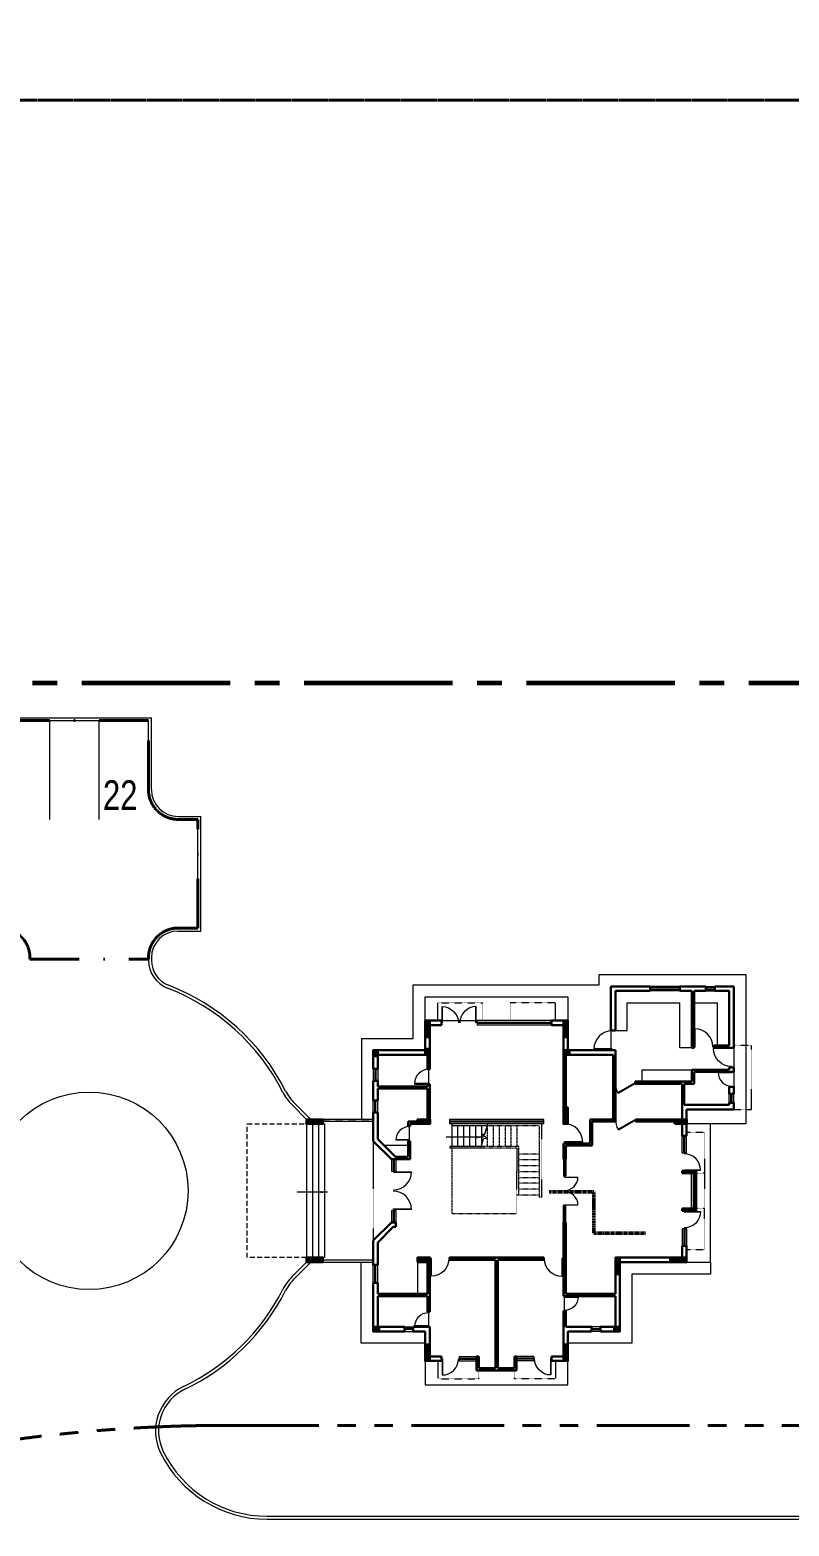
# Model space of a CAD drawing. Header units: inches. Extents: x 5542223 to 12533222, y 497239 to 5189502.
# Drawn here: x 6975312 to 7013730, y 2248284 to 2324023 of the extents above; entities that cross this region are included whole.
import ezdxf

# ---------------------------------------------------------------- set-up
doc = ezdxf.new("R2010")
doc.units = ezdxf.units.IN
doc.header["$MEASUREMENT"] = 0
for name, pattern in [('CENTER2', [1.125, 0.75, -0.125, 0.125, -0.125]), ('DASHDOT', [1, 0.5, -0.25, 0, -0.25]), ('HIDDEN', [0.375, 0.25, -0.125]), ('HIDDEN2', [0.1875, 0.125, -0.0625]), ('PHANTOM2', [1.25, 0.625, -0.125, 0.125, -0.125, 0.125, -0.125])]:
    doc.linetypes.add(name, pattern=pattern)
doc.layers.get('0').update_dxf_attribs({"color": 1})
for name, color, linetype, lineweight in [('Area_parking', 7, 'DASHDOT', 40), ('col', 7, 'Continuous', 30), ('Column', 7, 'Continuous', 35), ('DOOR', 7, 'Continuous', 9), ('ELE', 7, 'Continuous', 13), ('HIDDEN', 7, 'HIDDEN2', 20), ('Level', 7, 'Continuous', 5), ('new site profile', 7, 'CENTER2', 60), ('PARKING NO TXT', 7, 'Continuous', 9), ('PROJECTION', 7, 'HIDDEN', 18), ('railing', 253, 'Continuous', 15), ('Road', 7, 'Continuous', 15), ('Road_CStone', 8, 'Continuous', 15), ('ROW', 7, 'PHANTOM2', 40), ('S_Parkingbays', 7, 'Continuous', 13), ('stairs', 7, 'Continuous', 20), ('WALL', 7, 'Continuous', 30), ('WIN', 7, 'Continuous', 20)]:
    doc.layers.add(name, color=color, linetype=linetype, lineweight=lineweight)
doc.styles.add('Parking_txt', font='arial.ttf', dxfattribs={"width": 0.75})
doc.dimstyles.get("Standard").update_dxf_attribs({"dimtxt": 2.5, "dimasz": 2, "dimexe": 3, "dimexo": 5, "dimgap": 0.09, "dimtad": 1, "dimtoh": 1, "dimdec": 0, "dimzin": 0, "dimdsep": 46, "dimtxsty": 'Standard', "dimcen": 0.09, "dimclrd": 256, "dimclre": 256, "dimclrt": 256, "dimadec": 0, "dimazin": 0, "dimtfac": 1, "dimtdec": 4, "dimtofl": 0, "dimtmove": 0, "dimatfit": 3, "dimfxl": 1, "dimtvp": 500, "dimtolj": 1, "dimtzin": 0, "dimlwd": -1, "dimlwe": -1, "dimarcsym": 0})

# ---------------------------------------------------------------- blocks, each defined once
blk = doc.blocks.new('door-left')
at = {"layer": 'DOOR'}
blk.add_lwpolyline([(-0.402, 0.85), (-0.444, 0.85), (-0.444, 0), (-0.402, 0)], close=True, dxfattribs=at)
blk.add_arc((-0.406, 0), 0.85, 0, 90, dxfattribs=at)
blk = doc.blocks.new('COL230X830')
at = {"layer": 'col'}
blk.add_hatch(color=9, dxfattribs=at).paths.add_polyline_path([(115, 715), (-115, 715), (-115, -115), (115, -115)])
at = {"layer": 'col', "color": 7, "linetype": 'HIDDEN2', "lineweight": 0, "ltscale": 0.2}
blk.add_line((-155, 0), (155, 0), dxfattribs=at)
at = {"layer": 'col', "color": 7, "linetype": 'HIDDEN2', "lineweight": 0, "ltscale": 0.25}
blk.add_line((0, -146), (0, 752), dxfattribs=at)
at = {"layer": 'col'}
blk.add_lwpolyline([(-115, 715), (115, 715), (115, -115), (-115, -115)], close=True, dxfattribs=at)
blk = doc.blocks.new('COL230X300')
at = {"layer": 'col'}
h = blk.add_hatch(color=9, dxfattribs=at)
h.paths.add_polyline_path([(115, 185), (0, 185), (0, 0), (115, 0)])
h.paths.add_polyline_path([(0, 185), (-115, 185), (-115, 0), (0, 0)])
h.paths.add_polyline_path([(0, 0), (-115, 0), (-115, -115), (0, -115)])
h.paths.add_polyline_path([(115, 0), (0, 0), (0, -115), (115, -115)])
at = {"layer": 'col', "color": 7, "linetype": 'HIDDEN2', "lineweight": 0, "ltscale": 0.2}
for p, q in [((-135, 0), (135, 0)), ((0, 205), (0, -135))]:
    blk.add_line(p, q, dxfattribs=at)
at = {"layer": 'col'}
blk.add_lwpolyline([(-115, 185), (115, 185), (115, -115), (-115, -115)], close=True, dxfattribs=at)
blk = doc.blocks.new('Doorr')
for p, q in [((0, -0.458), (0, -0.444)), ((0, -0.444), (0.917, -0.444)), ((0, -0.458), (0.917, -0.458))]:
    blk.add_line(p, q)
blk.add_arc((0, -0.458), 0.917, 0, 90)
blk = doc.blocks.new('Door')
for p, q in [((0, 0.458), (0, 0.444)), ((0, 0.458), (0.917, 0.458)), ((0, 0.444), (0.917, 0.444))]:
    blk.add_line(p, q)
blk.add_arc((0, 0.458), 0.917, 270, 360)
blk = doc.blocks.new('Col230x600')
at = {"layer": 'Column'}
h = blk.add_hatch(color=9, dxfattribs=at)
h.paths.add_polyline_path([(0, 115), (-485, 115), (-485, 0), (0, 0)])
h.paths.add_polyline_path([(115, 115), (0, 115), (0, 0), (115, 0)])
h.paths.add_polyline_path([(115, 0), (0, 0), (0, -115), (115, -115)])
h.paths.add_polyline_path([(0, 0), (-485, 0), (-485, -115), (0, -115)])
at = {"layer": 'Column', "color": 7, "lineweight": 0, "ltscale": 0.25}
blk.add_line((146, 0), (-522, 0), dxfattribs=at)
at = {"layer": 'Column', "color": 7, "lineweight": 0, "ltscale": 0.2}
blk.add_line((0, -155), (0, 155), dxfattribs=at)
at = {"layer": 'Column'}
blk.add_lwpolyline([(-485, -115), (-485, 115), (115, 115), (115, -115)], close=True, dxfattribs=at)
blk = doc.blocks.new('DOOR SWING')
at = {"layer": 'DOOR'}
blk.add_lwpolyline([(0.023, 0.039), (0.86, 0.522), (0.882, 0.484), (0.045, 0)], close=True, dxfattribs=at)
blk.add_arc((0.035, 0.022), 0.965, 358.70414, 28.60271, dxfattribs=at)
blk = doc.blocks.new('Res_GH')
at = {"layer": 'ELE'}
for p, q in [((0, 3385), (-70, 3385)), ((0, 3385), (0, -3385)), ((300, 3385), (300, -3385)), ((600, 3385), (600, -3385)), ((900, 3385), (600, 3385)), ((3370, 3615), (830, 3615)), ((3370, 3500), (830, 3500)), ((900, 3385), (900, -3385)), ((3900, 2315), (5135, 2315)), ((0, -3385), (-70, -3385)), ((900, -3385), (600, -3385)), ((830, -3500), (3385, -3500)), ((830, -3615), (3385, -3615)), ((5630, -5220), (5630, -3615)), ((17230, -3615), (17000, -3615))]:
    blk.add_line(p, q, dxfattribs=at)
for points in [[(6000, 8615), (6000, 9820), (13230, 9820), (13230, 8615)], [(19230, -3615), (20435, -3615), (20435, 3385), (19230, 3385)], [(6000, -8615), (6000, -9820), (13230, -9820), (13230, -8615)]]:
    blk.add_lwpolyline(points, dxfattribs=at)
at = {"layer": 'HIDDEN'}
for p, q in [((230, 3615), (3285, 3615)), ((12000, 3500), (7230, 3500)), ((11885, 3385), (11881, -321)), ((3370, 2520), (3370, -2520)), ((10634, 2160), (10630, -1155)), ((20130, 900), (20130, -900)), ((17000, -3615), (18860, -3615)), ((19230, -3615), (20130, -3615))]:
    blk.add_line(p, q, dxfattribs=at)
for points in [[(6640, 8615), (6640, 9515), (8920, 9515), (8920, 8615)], [(12590, 8615), (12590, 9515), (10310, 9515), (10310, 8615)], [(21622, 4115), (22522, 4115), (22522, 7360), (21622, 7360)], [(19230, 2975), (20130, 2975), (20130, 900), (19715, 900)], [(19230, -2975), (20130, -2975), (20130, -900), (19715, -900)], [(6640, -8615), (6640, -9515), (8715, -9515), (8715, -9100)], [(12590, -8615), (12590, -9515), (10515, -9515), (10515, -9100)]]:
    blk.add_lwpolyline(points, dxfattribs=at)
at = {"layer": 'Level'}
for p, q in [((18896, 10345), (17396, 10345)), ((18896, 10269), (17396, 10269)), ((18896, 10191), (17396, 10191)), ((18896, 10115), (17396, 10115)), ((20211, 10345), (20661, 10345)), ((20211, 10269), (20661, 10269)), ((20211, 10191), (20661, 10191)), ((20211, 10115), (20661, 10115)), ((16230, 9515), (18896, 9515)), ((16230, 8115), (16230, 9515)), ((18896, 7245), (18896, 9515)), ((19611, 9515), (20792, 9515)), ((20792, 7360), (20792, 9515)), ((6830, 8615), (8630, 8615)), ((15630, 8115), (16230, 8115)), ((19496, 7245), (18896, 7245)), ((21622, 7475), (21622, 6245)), ((6184, 5400), (6184, 6150)), ((16975, 6130), (19496, 6130)), ((16975, 6130), (16975, 5530)), ((21622, 6015), (21622, 5265)), ((21392, 4460), (21392, 4910)), ((21468, 4460), (21468, 4910)), ((21546, 4460), (21546, 4910)), ((21622, 4460), (21622, 4910)), ((5192, 3270), (5192, 2520)), ((3600, -4220), (3600, -4105)), ((13058, -6085), (13058, -5335)), ((6172, -6135), (6172, -6885))]:
    blk.add_line(p, q, dxfattribs=at)
at = {"layer": 'PROJECTION', "ltscale": 1000}
blk.add_lwpolyline([(0, -3385), (-3000, -3385), (-3000, 3385), (0, 3385)], dxfattribs=at)
at = {"layer": 'railing', "linetype": 'HIDDEN2', "ltscale": 0.6}
for p, q in [((7345, 2160), (7345, -1155)), ((10736, 2235), (8845, 2235)), ((10734, -220), (10736, 2235)), ((7345, -1155), (10630, -1155))]:
    blk.add_line(p, q, dxfattribs=at)
blk.add_lwpolyline([(11881, -321), (11781, -320), (11785, 3285), (9145, 3285)], dxfattribs=at)
at = {"layer": 'Road'}
for p, q in [((5400, 7715), (5400, 10420)), ((2785, 7715), (5400, 7715)), ((2785, 7715), (2785, 3615)), ((15400, 8115), (15400, 7115))]:
    blk.add_line(p, q, dxfattribs=at)
for points in [[(5400, 10420), (13830, 10420), (13830, 10420), (14800, 10420), (14800, 10945), (22222, 10945), (22222, 4362)], [(22222, 4362), (22222, 3385), (19230, 3385)], [(6000, -7715), (2770, -7715), (2770, -3615)], [(20435, -3615), (20435, -4215), (16460, -4215), (16460, -7715), (13230, -7715)]]:
    blk.add_lwpolyline(points, dxfattribs=at)
at = {"layer": 'stairs'}
for p, q in [((7345, 3385), (7345, 2235)), ((7645, 3285), (7645, 2235)), ((7945, 3285), (7945, 2235)), ((8245, 3285), (8245, 2235)), ((8545, 3285), (8545, 2235)), ((8845, 3285), (8845, 2235)), ((8858, 2859), (9025, 2871)), ((9130, 2661), (8858, 2859)), ((8962, 2649), (9130, 2661)), ((8844, 2235), (7245, 2235)), ((8822, 2160), (7245, 2160))]:
    blk.add_line(p, q, dxfattribs=at)
at = {"layer": 'stairs', "linetype": 'HIDDEN2', "ltscale": 0.7}
for p, q in [((9145, 3285), (9145, 2235)), ((9445, 3285), (9445, 2235)), ((9745, 3285), (9745, 2235)), ((10045, 3285), (10045, 2235)), ((10345, 3285), (10345, 2235)), ((10645, 3285), (10645, 2235)), ((7245, 2235), (7245, 2160)), ((10634, 2160), (8822, 2160)), ((11784, 1860), (10734, 1860)), ((11784, 1560), (10734, 1560)), ((11784, 1260), (10734, 1260)), ((11784, 960), (10734, 960)), ((11784, 660), (10734, 660)), ((11784, 380), (10734, 380)), ((11784, 80), (10734, 80)), ((10734, -220), (10631, -220)), ((11784, -220), (10734, -220))]:
    blk.add_line(p, q, dxfattribs=at)
at = {"layer": 'stairs'}
for points in [[(9085, 3285), (7345, 3285)], [(9025, 2871), (9172, 3385)], [(8822, 2160), (8962, 2649)]]:
    blk.add_lwpolyline(points, dxfattribs=at)
at = {"layer": 'WALL'}
for p, q in [((15400, 10345), (17396, 10345)), ((15400, 8115), (15400, 10345)), ((15630, 10115), (17396, 10115)), ((15630, 8115), (15630, 10115)), ((17396, 10115), (17396, 10345)), ((18896, 10115), (18896, 10345)), ((18896, 10345), (20211, 10345)), ((18896, 10115), (19496, 10115)), ((19496, 7245), (19496, 10115)), ((19611, 7245), (19611, 10115)), ((19611, 10115), (20211, 10115)), ((20211, 10115), (20211, 10345)), ((20661, 10115), (20661, 10345)), ((20661, 10345), (21622, 10345)), ((20661, 10115), (21392, 10115)), ((21392, 7360), (21392, 10115)), ((21622, 7245), (21622, 10345)), ((6000, 7115), (6000, 8390)), ((6000, 7115), (6000, 8390)), ((6230, 8615), (6830, 8615)), ((6230, 6150), (6230, 8390)), ((6230, 8385), (6830, 8385)), ((6830, 8385), (6830, 8615)), ((13230, 8615), (12400, 8615)), ((12400, 8385), (12400, 8615)), ((13000, 8385), (12400, 8385)), ((13000, 8385), (13000, 3385)), ((13230, 8390), (13230, 7115)), ((13230, 7115), (13230, 8390)), ((15400, 8115), (15630, 8115)), ((3370, 7115), (6000, 7115)), ((3370, 6172), (3370, 7115)), ((3600, 6885), (6115, 6885)), ((3600, 6172), (3600, 6885)), ((5087, 7115), (6000, 7115)), ((5087, 6885), (6115, 6885)), ((6115, 6150), (6115, 6885)), ((13115, 6885), (15515, 6885)), ((13115, 6885), (13115, 3615)), ((13230, 7115), (15630, 7115)), ((15515, 6885), (15515, 3615)), ((15630, 7115), (15630, 3615)), ((18896, 7245), (18896, 7245)), ((19496, 7245), (19611, 7245)), ((20611, 7360), (21392, 7360)), ((20611, 7245), (20611, 7360)), ((20611, 7245), (21622, 7245)), ((3600, 6172), (3370, 6172)), ((6230, 6150), (6115, 6150)), ((19496, 5530), (19496, 6130)), ((19496, 6130), (21392, 6130)), ((21392, 6245), (21622, 6245)), ((21392, 6245), (21392, 6130)), ((21622, 6245), (21622, 6015)), ((3370, 4570), (3370, 5572)), ((3600, 5572), (3370, 5572)), ((3600, 5285), (3600, 5572)), ((6115, 5285), (6115, 5400)), ((6230, 5400), (6115, 5400)), ((6230, 3615), (6230, 5400)), ((16637, 5530), (19496, 5530)), ((16637, 5530), (16637, 5415)), ((16637, 5415), (19000, 5415)), ((19000, 4345), (19000, 5415)), ((19115, 4345), (19115, 5415)), ((19115, 5415), (19611, 5415)), ((19611, 5415), (19611, 6015)), ((19611, 6015), (21622, 6015)), ((3600, 4570), (3370, 4570)), ((6115, 5285), (3600, 5285)), ((3600, 4570), (3600, 5170)), ((6115, 5170), (3600, 5170)), ((6115, 5170), (6115, 3615)), ((21392, 5265), (21622, 5265)), ((21392, 4910), (21392, 5265)), ((21622, 4910), (21392, 4910)), ((21622, 5265), (21622, 4910)), ((3600, 3970), (3370, 3970)), ((3370, 3970), (3370, 3755)), ((3600, 3970), (3600, 2615)), ((19000, 4345), (19000, 2785)), ((19115, 4345), (21392, 4345)), ((19230, 4115), (19230, 2785)), ((19230, 4115), (21622, 4115)), ((21392, 4345), (21392, 4460)), ((21622, 4460), (21392, 4460)), ((21622, 4460), (21622, 4115)), ((3370, 3755), (3370, 2520)), ((3600, 3755), (3600, 3500)), ((3600, 3755), (3600, 3480)), ((5630, 3500), (5135, 3500)), ((5135, 3270), (5135, 3500)), ((5135, 3291), (5135, 3406)), ((5135, 3270), (5250, 3270)), ((5630, 3385), (5250, 3385)), ((5250, 3270), (5250, 3385)), ((15630, 3615), (14345, 3615)), ((14345, 2400), (14345, 3615)), ((14460, 3500), (15630, 3500)), ((14460, 2285), (14460, 3500)), ((15630, 3615), (15630, 3500)), ((16652, 3615), (19230, 3615)), ((16652, 3615), (16652, 3500)), ((16652, 3500), (19000, 3500)), ((19000, 3385), (19000, 2785)), ((19230, 3385), (19230, 2785)), ((3370, 2520), (4290, 1600)), ((3600, 2615), (4500, 1715)), ((5135, 2520), (5250, 2520)), ((5135, 1715), (5135, 2520)), ((5250, 2520), (5250, 1600)), ((13000, 2400), (14345, 2400)), ((13000, 2400), (13000, 1600)), ((13115, 1600), (13115, 2285)), ((13115, 2285), (14460, 2285)), ((19000, 2785), (19230, 2785)), ((19000, 2785), (19230, 2785)), ((4290, 1600), (5250, 1600)), ((4500, 1715), (5135, 1715)), ((13000, 1600), (13115, 1600)), ((19000, 1015), (19715, 1015)), ((19000, 900), (19000, 1015)), ((19715, 900), (19000, 900)), ((19715, 1015), (19715, 0)), ((13000, 750), (13115, 750)), ((19715, -1015), (19715, 0)), ((13000, -750), (13115, -750)), ((19715, -900), (19000, -900)), ((19000, -900), (19000, -1015)), ((19000, -1015), (19715, -1015)), ((3370, -2520), (4290, -1600)), ((3600, -2615), (4385, -1830)), ((4290, -1600), (4520, -1600)), ((4385, -1830), (4520, -1830)), ((4520, -1600), (4520, -1830)), ((13000, -5335), (13000, -1600)), ((13000, -1600), (13115, -1600)), ((13115, -1600), (13115, -5220)), ((3370, -3755), (3370, -2520)), ((3600, -2615), (3600, -3755)), ((19000, -2785), (19230, -2785)), ((19000, -3385), (19000, -2785)), ((19230, -3385), (19230, -2785)), ((3600, -3755), (3370, -3755)), ((3600, -3755), (3370, -3755)), ((6230, -3385), (6115, -3385)), ((6115, -5220), (6115, -3385)), ((6230, -6135), (6230, -3385)), ((12000, -3385), (7230, -3385)), ((7230, -3500), (7230, -3385)), ((7230, -3500), (7230, -3385)), ((7230, -3500), (7230, -3385)), ((7230, -3500), (9558, -3500)), ((9672, -8985), (9672, -3500)), ((9672, -3500), (12000, -3500)), ((12000, -3500), (12000, -3385)), ((15630, -5220), (15630, -3500)), ((15860, -3385), (19000, -3385)), ((15860, -3615), (19230, -3615)), ((15860, -3615), (15860, -6885)), ((3370, -4655), (3370, -7115)), ((3600, -4655), (3370, -4655)), ((3600, -4655), (3600, -5220)), ((6115, -5220), (3600, -5220)), ((13115, -5220), (15630, -5220)), ((3600, -5335), (3600, -6885)), ((6115, -5335), (3600, -5335)), ((4730, -5335), (5200, -5335)), ((6115, -5335), (6115, -6135)), ((13000, -5335), (15630, -5335)), ((14500, -5335), (14030, -5335)), ((15630, -5335), (15630, -6885)), ((6230, -6135), (6115, -6135)), ((13000, -8015), (13000, -6085)), ((13000, -6085), (13115, -6085)), ((13115, -6885), (13115, -6085)), ((3670, -6885), (4950, -6885)), ((3670, -7115), (4950, -7115)), ((4950, -6885), (4950, -7115)), ((5400, -6885), (5400, -7115)), ((5400, -6885), (6230, -6885)), ((6000, -7115), (5400, -7115)), ((6000, -7115), (6000, -8015)), ((6230, -8015), (6230, -6885)), ((14423, -6885), (13115, -6885)), ((13230, -7115), (14423, -7115)), ((13230, -7115), (13230, -8015)), ((14423, -6885), (14423, -7115)), ((14873, -6885), (14873, -7115)), ((15560, -6885), (14873, -6885)), ((15560, -7115), (14873, -7115)), ((6230, -8385), (6830, -8385)), ((6230, -8615), (6830, -8615)), ((6830, -8385), (6830, -8615)), ((8715, -8385), (8600, -8385)), ((8600, -8385), (8600, -9100)), ((8715, -8985), (8715, -8385)), ((9558, -8985), (8715, -8985)), ((9672, -8985), (10515, -8985)), ((10515, -8985), (10515, -8385)), ((10515, -8385), (10630, -8385)), ((10630, -8385), (10630, -9100)), ((12400, -8385), (12400, -8615)), ((13000, -8385), (12400, -8385)), ((12400, -8385), (12400, -8615)), ((13000, -8385), (12400, -8385)), ((13000, -8615), (12400, -8615)), ((13000, -8615), (12400, -8615)), ((8600, -9100), (9558, -9100)), ((10630, -9100), (9558, -9100))]:
    blk.add_line(p, q, dxfattribs=at)
at = {"layer": 'WALL', "linetype": 'CENTER2', "lineweight": 50, "ltscale": 0.3}
for p, q in [((12278, -60), (14545, -60)), ((14545, -60), (14545, -2141)), ((14545, -2141), (17170, -2141))]:
    blk.add_line(p, q, dxfattribs=at)
at = {"layer": 'WALL'}
blk.add_lwpolyline([(9558, -8985), (9558, -8985), (9558, -3500)], dxfattribs=at)
at = {"layer": 'WIN'}
for p, q in [((12400, 8615), (8630, 8615)), ((12400, 8525), (8630, 8525)), ((12400, 8475), (8630, 8475)), ((12400, 8385), (8630, 8385)), ((12400, 8385), (12400, 8615)), ((13004, 8385), (12404, 8385)), ((3370, 6172), (3370, 5572)), ((3460, 6172), (3460, 5572)), ((3510, 6172), (3510, 5572)), ((3600, 6172), (3600, 5572)), ((3370, 3970), (3370, 4570)), ((3460, 3970), (3460, 4570)), ((3510, 3970), (3510, 4570)), ((3600, 3970), (3600, 4570)), ((12000, 3615), (7230, 3615)), ((7230, 3615), (7230, 3385)), ((12000, 3525), (7230, 3525)), ((12000, 3475), (7230, 3475)), ((12000, 3385), (7230, 3385)), ((12000, 3385), (12000, 3615)), ((19000, 3389), (19000, 2789)), ((19000, 1915), (19000, 2785)), ((19090, 1915), (19090, 2785)), ((19140, 1915), (19140, 2785)), ((19230, 1915), (19230, 2785)), ((4290, 1600), (4290, 1000)), ((4380, 1600), (4380, 1000)), ((4430, 1600), (4430, 1000)), ((4520, 1600), (4520, 1000)), ((13000, 1600), (13000, 750)), ((13035, 1600), (13035, 750)), ((13085, 1600), (13085, 750)), ((13115, 1600), (13115, 750)), ((19000, 1915), (19230, 1915)), ((4290, 1000), (4520, 1000)), ((19485, -900), (19485, 900)), ((19575, -900), (19575, 900)), ((19625, -900), (19625, 900)), ((19715, 30), (19715, 900)), ((13000, -1600), (13000, -750)), ((13035, -1600), (13035, -750)), ((13085, -1600), (13085, -750)), ((13115, -1600), (13115, -750)), ((4290, -1000), (4520, -1000)), ((4290, -1000), (4290, -1600)), ((4380, -1000), (4380, -1600)), ((4430, -1000), (4430, -1600)), ((4520, -1000), (4520, -1600)), ((19000, -1915), (19230, -1915)), ((19000, -1915), (19000, -2785)), ((19090, -1915), (19090, -2785)), ((19140, -1915), (19140, -2785)), ((19230, -1915), (19230, -2785)), ((3370, -4655), (3370, -3755)), ((3460, -4655), (3460, -3755)), ((3510, -4655), (3510, -3755)), ((3600, -4655), (3600, -3755)), ((4950, -6885), (5400, -6885)), ((5400, -6975), (4950, -6975)), ((5400, -7025), (4950, -7025)), ((4950, -7115), (5400, -7115)), ((14873, -6885), (14423, -6885)), ((14423, -6975), (14873, -6975)), ((14423, -7025), (14873, -7025)), ((14873, -7115), (14423, -7115)), ((7730, -8385), (7730, -8615)), ((7730, -8385), (8600, -8385)), ((7730, -8475), (8600, -8475)), ((7730, -8525), (8600, -8525)), ((7730, -8615), (8600, -8615)), ((11500, -8385), (10630, -8385)), ((11500, -8475), (10630, -8475)), ((11500, -8525), (10630, -8525)), ((11500, -8615), (10630, -8615)), ((11500, -8385), (11500, -8615)), ((13004, -8385), (12404, -8385))]:
    blk.add_line(p, q, dxfattribs=at)
blk.add_lwpolyline([(8630, 8615), (8630, 8385)], dxfattribs=at)
at = {"layer": 'col'}
for name, p, rotation in [('COL230X830', (6115, 8500), 180), ('COL230X830', (13115, 8500), 180), ('COL230X300', (3485, 7000), 180), ('COL230X300', (13115, 7000), 270), ('COL230X830', (19115, -3500), 90), ('COL230X300', (3485, -7000), 270)]:
    blk.add_blockref(name, p, dxfattribs=dict(at, rotation=rotation))
for name, p in [('COL230X300', (6115, 7000)), ('COL230X830', (13115, 3500)), ('Col230x600', (6115, 3500)), ('Col230x600', (19115, 3500)), ('Col230x600', (6115, -3500))]:
    blk.add_blockref(name, p, dxfattribs=at)
at = {"layer": 'col', "xscale": -1, "rotation": 90}
blk.add_blockref('COL230X300', (15745, -7000), dxfattribs=at)
at = {"layer": 'col', "xscale": -1}
for p in [(6115, -8500), (13115, -8500)]:
    blk.add_blockref('COL230X830', p, dxfattribs=at)
at = {"layer": 'DOOR'}
for name, p, xscale, yscale, zscale, rotation in [('Doorr', (7271, 8500), -900, 900, 900, 270), ('Doorr', (8171, 8500), 900, 900, 900, 90), ('Door', (15460, 7638), 1000, 1000, 1000, 180), ('Door', (20102, 7287), 1000, 1000, 1000, 90), ('door-left', (6184, 5776), 844.9135312201688, 844.9135312201688, 844.9135312202027, 90), ('DOOR SWING', (16630, 5454), 1000, 1000, 1000, 180), ('Doorr', (21515, 5640), 750, 750, 750, 180), ('Door', (5202, 2904), 750, 750, 750, 180), ('DOOR SWING', (16645, 3597), 1000, 1000, 1000, 180), ('Doorr', (19115, -1463), -900, 900, 900, 180), ('door-left', (6733, -3421), -1067.588379209395, 1067.588379209279, 1067.588379209326, 180.0000000000063), ('door-left', (12497, -3421), 1067.588379209395, 1067.588379209279, 1067.588379209326, 179.9999999999937), ('Doorr', (13058, -5710), -750, 750, 750, 180), ('Doorr', (7278, -8500), 900, 900, 900, 270), ('Doorr', (11952, -8500), -900, 900, 900, 90)]:
    blk.add_blockref(name, p, dxfattribs=dict(at, xscale=xscale, yscale=yscale, zscale=zscale, rotation=rotation))
for name, p, xscale, yscale, zscale in [('Door', (21512, 6751), -1000, 1000, 1000), ('Doorr', (13056, 2933), 1000, 1000, 1000), ('Doorr', (19115, 1463), 900, 900, 900), ('Door', (4397, 502), 1000, 1000, 1000), ('Door', (13047, 351), 750, 750, 750), ('Doorr', (4387, -476), 1000, 1000, 1000), ('Doorr', (13046, -373), 750, 750, 750), ('Doorr', (6172, -6510), -750, 750, 750)]:
    blk.add_blockref(name, p, dxfattribs=dict(at, xscale=xscale, yscale=yscale, zscale=zscale))
at = {"layer": 'WALL'}
for p, rotation in [((115, 3500), 270), ((115, -3500), 270), ((15745, -3500), 180)]:
    blk.add_blockref('COL230X830', p, dxfattribs=dict(at, rotation=rotation))
at = {"layer": 'stairs'}
for points in [[(8954, 2714), (7063, 2714)], [(1060, -67), (-476, -67)]]:
    blk.add_leader(points, dimstyle='Standard', override={"dimasz": 350, "dimexe": 350, "dimexo": 350, "dimgap": 150, "dimtad": 0, "dimdec": 0, "dimdle": 350, "dimtdec": 0}, dxfattribs=at)

msp = doc.modelspace()

# ---------------------------------------------------------------- linework, layer by layer
msp.add_circle((6864263.374, 1819279.277), 1322040.52)
at = {"layer": 'Area_parking', "ltscale": 5000}
for p, q in [((6981312.133, 2289057.199), (6926312.133, 2289057.199)), ((6981312.133, 2285557.199), (6981312.133, 2289057.199)), ((6983812.133, 2284057.199), (6982812.133, 2284057.199)), ((6983812.133, 2278557.199), (6983812.133, 2284057.199)), ((6982812.133, 2278557.199), (6983812.133, 2278557.199)), ((6975312.133, 2277057.199), (6975312.133, 2276988.151)), ((6975312.133, 2276988.151), (6981312.133, 2276988.151)), ((6981312.133, 2276988.151), (6981312.133, 2277057.199))]:
    msp.add_line(p, q, dxfattribs=at)
for centre, start, end in [((6982812.133, 2285557.199), 180, 270), ((6973812.133, 2277057.199), 0, 90), ((6982812.133, 2277057.199), 90, 180)]:
    msp.add_arc(centre, 1500, start, end, dxfattribs=at)
at = {"layer": 'new site profile', "ltscale": 10000}
msp.add_lwpolyline([(7228347.133, 2110957.199), (7226447.133, 2120957.199), (7224897.133, 2130957.199), (7223797.133, 2140957.199), (7222797.133, 2150957.199), (7221597.133, 2160957.199), (7220497.133, 2170957.199), (7219447.133, 2180957.199), (7218367.133, 2190957.199), (7217697.133, 2200957.199), (7216147.133, 2220957.199), (7215107.133, 2240957.199), (7212097.133, 2270957.199), (7211247.133, 2280957.199), (7210447.133, 2290957.199), (6916447.133, 2290957.199), (6916447.133, 2262957.199), (6761787.133, 2262957.199), (6761787.132, 2262957.199), (6513967.133, 2074507.199)], dxfattribs=at)
at = {"layer": 'Road'}
for p, q in [((6926312.133, 2289057.199), (6981312.133, 2289057.199)), ((6981312.133, 2285557.199), (6981312.133, 2289057.199)), ((6982812.133, 2284057.199), (6983812.133, 2284057.199)), ((6983812.133, 2278557.199), (6983812.133, 2284057.199)), ((6982812.133, 2278557.199), (6983812.133, 2278557.199)), ((6989312.133, 2268872.199), (6988580.128, 2269604.205)), ((6989312.133, 2261642.199), (6988580.128, 2260910.194))]:
    msp.add_line(p, q, dxfattribs=at)
at = {"layer": 'Road', "ltscale": 6000}
for p, q in [((6981312.133, 2277057.199), (6981312.133, 2276919.103)), ((6987312.133, 2248632.199), (7034837.133, 2248632.199))]:
    msp.add_line(p, q, dxfattribs=at)
at = {"layer": 'Road'}
msp.add_circle((6978312.133, 2265257.199), 5000, dxfattribs=at)
for centre, radius, start, end in [((6982812.133, 2285557.199), 1500, 180, 270), ((6982812.133, 2276919.103), 1500, 180, 248.89980398), ((6978312.133, 2265257.199), 11000, 26.93285921, 68.89980398), ((6990347.895, 2271371.972), 2500, 206.93285921, 225), ((6990347.895, 2259142.427), 2500, 135, 153.06714079), ((6978312.133, 2265257.199), 11000, 295.70909013, 333.06714079)]:
    msp.add_arc(centre, radius, start, end, dxfattribs=at)
at = {"layer": 'Road', "ltscale": 6000}
for centre, radius, start, end in [((6982812.133, 2277057.199), 1500, 90, 180), ((6984168.461, 2253093.589), 2500, 115.70909013, 206.07855952), ((6987312.133, 2254632.199), 6000, 206.07855952, 270)]:
    msp.add_arc(centre, radius, start, end, dxfattribs=at)
at = {"layer": 'Road_CStone', "ltscale": 6000}
for p, q in [((6926162.133, 2289207.199), (6981462.133, 2289207.199)), ((6981462.133, 2285557.199), (6981462.133, 2289207.199)), ((6982812.133, 2284207.199), (6983962.133, 2284207.199)), ((6983962.133, 2278407.199), (6983962.133, 2284207.199)), ((6982812.133, 2278407.199), (6983962.133, 2278407.199)), ((6981462.133, 2277057.199), (6981462.133, 2276919.103)), ((6989524.265, 2268872.199), (6988686.194, 2269710.271)), ((6989524.265, 2261642.199), (6988686.194, 2260804.128)), ((6987312.133, 2248782.199), (7034837.133, 2248782.199))]:
    msp.add_line(p, q, dxfattribs=at)
for centre, radius, start, end in [((6982812.133, 2285557.199), 1350, 180, 270), ((6982812.133, 2277057.199), 1350, 90, 180), ((6982812.133, 2276919.103), 1350, 180, 248.89980398), ((6978312.133, 2265257.199), 11150, 26.93285921, 68.89980398), ((6990347.895, 2271371.972), 2350, 206.93285921, 225), ((6978312.133, 2265257.199), 11150, 295.70909013, 333.06714079), ((6990347.895, 2259142.427), 2350, 135, 153.06714079), ((6984168.461, 2253093.589), 2350, 115.70909013, 206.07855952), ((6987312.133, 2254632.199), 5850, 206.07855952, 270)]:
    msp.add_arc(centre, radius, start, end, dxfattribs=at)
at = {"layer": 'ROW', "ltscale": 7500}
msp.add_line((6985247.133, 2253382.199), (7214161.491, 2253382.199), dxfattribs=at)
at = {"layer": 'ROW'}
msp.add_lwpolyline([(6385948.585, 2320467.475), (7342578.163, 2320467.475), (7342578.163, 1819279.277), (6385948.585, 1819279.277)], close=True, dxfattribs=at)
at = {"layer": 'ROW', "ltscale": 7500}
msp.add_arc((6985247.133, 2173257.199), 80125, 90, 132.09770044, dxfattribs=at)
at = {"layer": 'S_Parkingbays'}
for p, q in [((6976312.133, 2284057.199), (6976312.133, 2289057.199)), ((6978812.133, 2284057.199), (6978812.133, 2289057.199))]:
    msp.add_line(p, q, dxfattribs=at)

# ---------------------------------------------------------------- block references
at = {"layer": 'WALL'}
msp.add_blockref('Res_GH', (6989312.133, 2265257.199), dxfattribs=at)

# ---------------------------------------------------------------- texts
at = {"layer": 'PARKING NO TXT', "style": 'Parking_txt', "width": 0.75}
msp.add_text('22', height=1500, dxfattribs=at).set_placement((6979005.605, 2284536.451))

doc.saveas('drawing.dxf')
